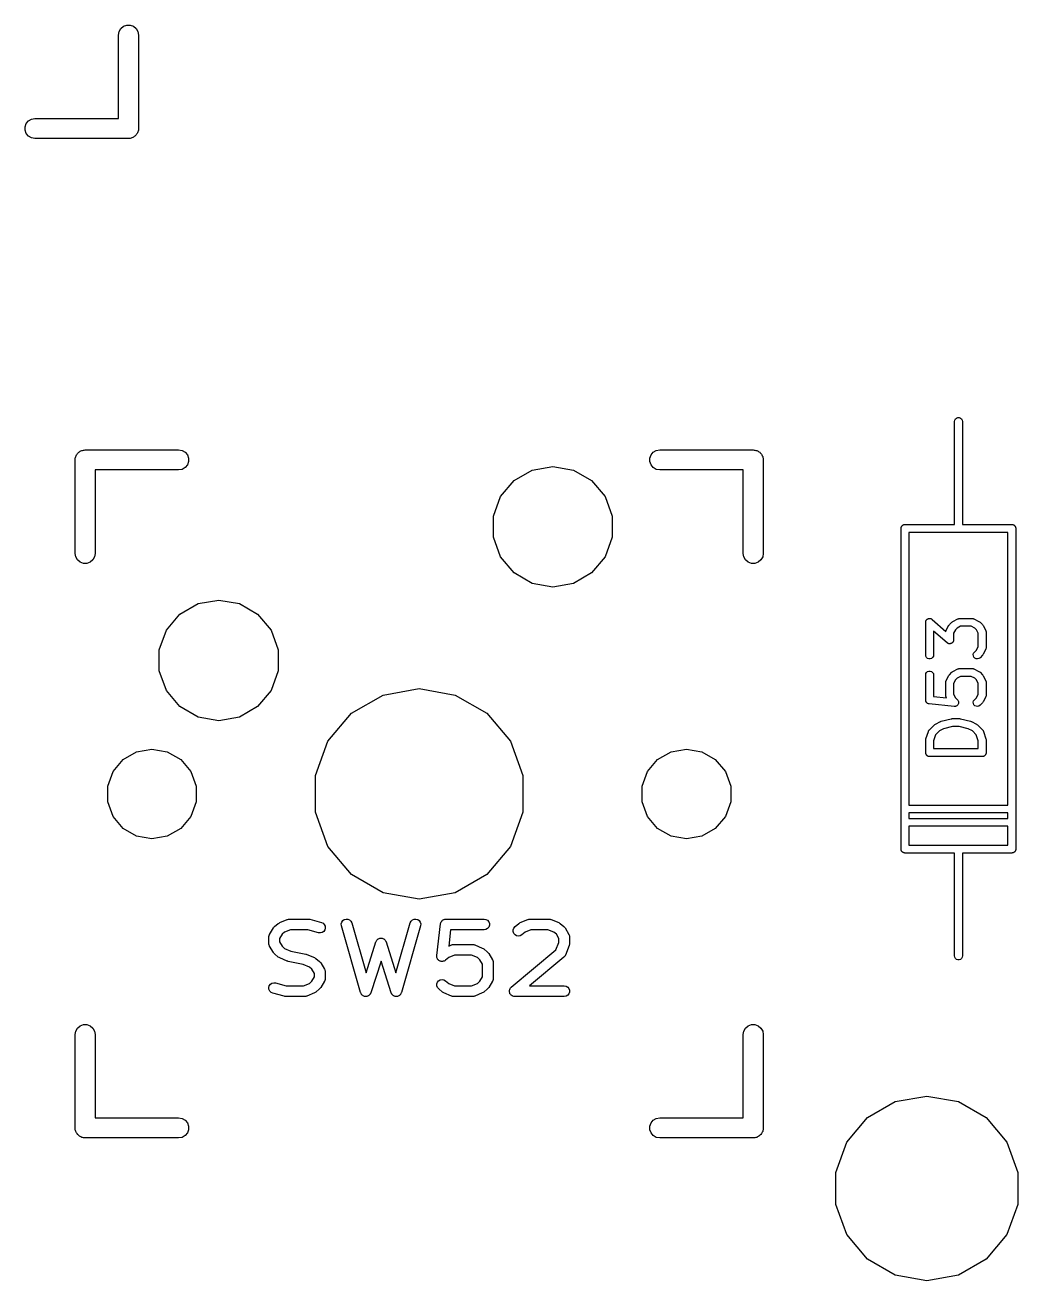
# Model space of a CAD drawing. Extents: x 30 to 168, y -145 to -27.
# Drawn here: x 56.26 to 75.13, y -145.26 to -121.38 of the extents above; entities that cross this region are included whole.
import ezdxf

# ---------------------------------------------------------------- set-up
doc = ezdxf.new("R2010")
doc.units = 0
doc.header["$MEASUREMENT"] = 0
doc.layers.add('BLACK', color=7, linetype='CONTINUOUS')

msp = doc.modelspace()

# ---------------------------------------------------------------- linework, layer by layer
at = {"layer": 'Black'}
for p, q in [((58.0345, -121.572), (58.046, -121.507)), ((58.046, -121.507), (58.0791, -121.45)), ((58.0791, -121.45), (58.1297, -121.407)), ((58.1297, -121.407), (58.1919, -121.384)), ((58.1919, -121.384), (58.2581, -121.384)), ((58.2581, -121.384), (58.3202, -121.407)), ((58.3202, -121.407), (58.3709, -121.45)), ((58.3709, -121.45), (58.404, -121.507)), ((58.404, -121.507), (58.4155, -121.572)), ((58.0345, -123.159), (58.0345, -121.572)), ((58.4155, -121.572), (58.4155, -123.35)), ((56.3245, -123.204), (56.3818, -123.171)), ((56.3818, -123.171), (56.447, -123.159)), ((56.447, -123.159), (58.0345, -123.159)), ((56.2594, -123.317), (56.282, -123.255)), ((56.2594, -123.383), (56.2594, -123.317)), ((56.282, -123.445), (56.2594, -123.383)), ((56.282, -123.255), (56.3245, -123.204)), ((58.404, -123.415), (58.3957, -123.43)), ((58.4069, -123.399), (58.404, -123.415)), ((58.4126, -123.383), (58.4069, -123.399)), ((58.4155, -123.35), (58.4126, -123.366)), ((58.4126, -123.366), (58.4126, -123.383)), ((56.3245, -123.496), (56.282, -123.445)), ((56.3818, -123.529), (56.3245, -123.496)), ((56.447, -123.54), (56.3818, -123.529)), ((58.225, -123.54), (56.447, -123.54)), ((58.2414, -123.538), (58.225, -123.54)), ((58.2581, -123.538), (58.2414, -123.538)), ((58.2737, -123.532), (58.2581, -123.538)), ((58.2902, -123.529), (58.2737, -123.532)), ((58.3046, -123.521), (58.2902, -123.529)), ((58.3202, -123.515), (58.3046, -123.521)), ((58.333, -123.504), (58.3202, -123.515)), ((58.3475, -123.496), (58.333, -123.504)), ((58.3582, -123.483), (58.3475, -123.496)), ((58.3709, -123.472), (58.3582, -123.483)), ((58.3793, -123.458), (58.3709, -123.472)), ((58.39, -123.445), (58.3793, -123.458)), ((58.3957, -123.43), (58.39, -123.445)), ((73.925, -128.92), (73.9295, -128.894)), ((73.9295, -128.894), (73.9425, -128.872)), ((73.9425, -128.872), (73.9625, -128.855)), ((73.9625, -128.855), (73.987, -128.846)), ((73.987, -128.846), (74.013, -128.846)), ((74.013, -128.846), (74.0375, -128.855)), ((74.0375, -128.855), (74.0575, -128.872)), ((74.0575, -128.872), (74.0705, -128.894)), ((74.0705, -128.894), (74.075, -128.92)), ((73.925, -130.19), (73.925, -128.92)), ((74.075, -128.92), (74.075, -130.19)), ((57.2124, -129.617), (57.2181, -129.601)), ((57.2124, -129.634), (57.2124, -129.617)), ((57.2181, -129.601), (57.221, -129.585)), ((57.221, -129.585), (57.2293, -129.57)), ((57.2293, -129.57), (57.235, -129.555)), ((57.235, -129.555), (57.2457, -129.542)), ((57.2457, -129.542), (57.2541, -129.528)), ((57.2541, -129.528), (57.2668, -129.517)), ((57.2668, -129.517), (57.2775, -129.504)), ((57.2775, -129.504), (57.292, -129.496)), ((57.292, -129.496), (57.3047, -129.485)), ((57.3047, -129.485), (57.3204, -129.479)), ((57.3204, -129.479), (57.3348, -129.471)), ((57.3348, -129.471), (57.3513, -129.468)), ((57.3513, -129.468), (57.3669, -129.462)), ((57.3669, -129.462), (57.3836, -129.462)), ((57.3836, -129.462), (57.4, -129.459)), ((57.4, -129.459), (59.178, -129.459)), ((59.178, -129.459), (59.2432, -129.471)), ((59.2432, -129.471), (59.3005, -129.504)), ((59.3005, -129.504), (59.343, -129.555)), ((59.343, -129.555), (59.3656, -129.617)), ((59.3656, -129.617), (59.3656, -129.683)), ((68.1344, -129.617), (68.157, -129.555)), ((68.1344, -129.683), (68.1344, -129.617)), ((68.157, -129.555), (68.1995, -129.504)), ((68.1995, -129.504), (68.2568, -129.471)), ((68.2568, -129.471), (68.322, -129.459)), ((68.322, -129.459), (70.1, -129.459)), ((70.1, -129.459), (70.1164, -129.462)), ((70.1164, -129.462), (70.1331, -129.462)), ((70.1331, -129.462), (70.1487, -129.468)), ((70.1487, -129.468), (70.1652, -129.471)), ((70.1652, -129.471), (70.1796, -129.479)), ((70.1796, -129.479), (70.1953, -129.485)), ((70.1953, -129.485), (70.208, -129.496)), ((70.208, -129.496), (70.2225, -129.504)), ((70.2225, -129.504), (70.2332, -129.517)), ((70.2332, -129.517), (70.2459, -129.528)), ((70.2459, -129.528), (70.2543, -129.542)), ((70.2543, -129.542), (70.265, -129.555)), ((70.265, -129.555), (70.2707, -129.57)), ((70.2707, -129.57), (70.279, -129.585)), ((70.279, -129.585), (70.2819, -129.601)), ((70.2819, -129.601), (70.2876, -129.617)), ((70.2876, -129.617), (70.2876, -129.634)), ((57.2095, -129.65), (57.2124, -129.634)), ((57.2095, -131.428), (57.2095, -129.65)), ((59.178, -129.84), (57.5905, -129.84)), ((57.5905, -129.84), (57.5905, -131.428)), ((59.2432, -129.829), (59.178, -129.84)), ((59.3005, -129.796), (59.2432, -129.829)), ((59.343, -129.745), (59.3005, -129.796)), ((59.3656, -129.683), (59.343, -129.745)), ((65.5525, -130.041), (65.8976, -129.842)), ((65.8976, -129.842), (66.29, -129.773)), ((66.29, -129.773), (66.6824, -129.842)), ((66.6824, -129.842), (67.0275, -130.041)), ((68.157, -129.745), (68.1344, -129.683)), ((68.1995, -129.796), (68.157, -129.745)), ((68.2568, -129.829), (68.1995, -129.796)), ((68.322, -129.84), (68.2568, -129.829)), ((69.9095, -129.84), (68.322, -129.84)), ((69.9095, -131.428), (69.9095, -129.84)), ((70.2876, -129.634), (70.2905, -129.65)), ((70.2905, -129.65), (70.2905, -131.428)), ((65.2964, -130.346), (65.5525, -130.041)), ((67.0275, -130.041), (67.2836, -130.346)), ((65.1601, -130.721), (65.2964, -130.346)), ((67.2836, -130.346), (67.4199, -130.721)), ((73.925, -130.877), (73.925, -130.19)), ((74.075, -130.19), (74.075, -130.877)), ((65.1601, -131.119), (65.1601, -130.721)), ((67.4199, -130.721), (67.4199, -131.119)), ((72.909, -130.952), (72.9101, -130.946)), ((72.909, -137.048), (72.909, -130.952)), ((72.9101, -130.939), (72.9124, -130.933)), ((72.9101, -130.946), (72.9101, -130.939)), ((72.9124, -130.933), (72.9135, -130.926)), ((72.9135, -130.926), (72.9168, -130.921)), ((72.9168, -130.921), (72.919, -130.915)), ((72.919, -130.915), (72.9233, -130.909)), ((72.9233, -130.909), (72.9265, -130.904)), ((72.9265, -130.904), (72.9316, -130.9)), ((72.9316, -130.9), (72.9358, -130.895)), ((72.9358, -130.895), (72.9415, -130.891)), ((72.9415, -130.891), (72.9465, -130.887)), ((72.9465, -130.887), (72.9527, -130.885)), ((72.9527, -130.885), (72.9583, -130.882)), ((72.9583, -130.882), (72.9648, -130.88)), ((72.9648, -130.88), (72.971, -130.878)), ((72.971, -130.878), (72.9775, -130.878)), ((72.9775, -130.878), (72.984, -130.877)), ((72.984, -130.877), (73.925, -130.877)), ((74, -131.027), (73.059, -131.027)), ((73.059, -131.027), (73.059, -136.211)), ((74.941, -131.027), (74, -131.027)), ((74.075, -130.877), (75.016, -130.877)), ((74.941, -136.211), (74.941, -131.027)), ((75.016, -130.877), (75.0225, -130.878)), ((75.0225, -130.878), (75.029, -130.878)), ((75.029, -130.878), (75.0352, -130.88)), ((75.0352, -130.88), (75.0417, -130.882)), ((75.0417, -130.882), (75.0473, -130.885)), ((75.0473, -130.885), (75.0535, -130.887)), ((75.0535, -130.887), (75.0585, -130.891)), ((75.0585, -130.891), (75.0642, -130.895)), ((75.0642, -130.895), (75.0684, -130.9)), ((75.0684, -130.9), (75.0735, -130.904)), ((75.0735, -130.904), (75.0767, -130.909)), ((75.0767, -130.909), (75.081, -130.915)), ((75.081, -130.915), (75.0832, -130.921)), ((75.0832, -130.921), (75.0865, -130.926)), ((75.0865, -130.926), (75.0876, -130.933)), ((75.0876, -130.933), (75.0899, -130.939)), ((75.0899, -130.939), (75.0899, -130.946)), ((75.0899, -130.946), (75.091, -130.952)), ((75.091, -130.952), (75.091, -137.048)), ((65.2964, -131.494), (65.1601, -131.119)), ((67.4199, -131.119), (67.2836, -131.494)), ((57.221, -131.493), (57.2095, -131.428)), ((57.2541, -131.55), (57.221, -131.493)), ((57.579, -131.493), (57.5459, -131.55)), ((57.5905, -131.428), (57.579, -131.493)), ((65.5525, -131.799), (65.2964, -131.494)), ((67.2836, -131.494), (67.0275, -131.799)), ((69.921, -131.493), (69.9095, -131.428)), ((69.9541, -131.55), (69.921, -131.493)), ((70.279, -131.493), (70.2459, -131.55)), ((70.2905, -131.428), (70.279, -131.493)), ((57.3047, -131.593), (57.2541, -131.55)), ((57.3669, -131.616), (57.3047, -131.593)), ((57.4331, -131.616), (57.3669, -131.616)), ((57.4952, -131.593), (57.4331, -131.616)), ((57.5459, -131.55), (57.4952, -131.593)), ((70.0048, -131.593), (69.9541, -131.55)), ((70.0669, -131.616), (70.0048, -131.593)), ((70.1331, -131.616), (70.0669, -131.616)), ((70.1953, -131.593), (70.1331, -131.616)), ((70.2459, -131.55), (70.1953, -131.593)), ((65.8976, -131.998), (65.5525, -131.799)), ((66.29, -132.067), (65.8976, -131.998)), ((66.6824, -131.998), (66.29, -132.067)), ((67.0275, -131.799), (66.6824, -131.998)), ((59.2025, -132.581), (59.5476, -132.382)), ((59.5476, -132.382), (59.94, -132.313)), ((59.94, -132.313), (60.3324, -132.382)), ((60.3324, -132.382), (60.6775, -132.581)), ((58.9464, -132.886), (59.2025, -132.581)), ((60.6775, -132.581), (60.9336, -132.886)), ((73.3774, -132.738), (73.3787, -132.731)), ((73.3787, -132.731), (73.3788, -132.724)), ((73.3788, -132.724), (73.3809, -132.718)), ((73.3809, -132.718), (73.3819, -132.712)), ((73.3819, -132.712), (73.3856, -132.706)), ((73.3856, -132.706), (73.3882, -132.699)), ((73.3882, -132.699), (73.392, -132.695)), ((73.392, -132.695), (73.3949, -132.69)), ((73.3949, -132.69), (73.4005, -132.685)), ((73.4005, -132.685), (73.4054, -132.68)), ((73.4054, -132.68), (73.4104, -132.677)), ((73.4104, -132.677), (73.4149, -132.673)), ((73.4149, -132.673), (73.4218, -132.671)), ((73.4218, -132.671), (73.4282, -132.667)), ((73.4282, -132.667), (73.4339, -132.666)), ((73.4339, -132.666), (73.4394, -132.664)), ((73.4394, -132.664), (73.4467, -132.664)), ((73.4467, -132.664), (73.4539, -132.663)), ((73.4539, -132.663), (73.4596, -132.664)), ((73.4596, -132.664), (73.4654, -132.664)), ((73.4654, -132.664), (73.4723, -132.667)), ((73.4723, -132.667), (73.4795, -132.668)), ((73.4795, -132.668), (73.4844, -132.671)), ((73.4844, -132.671), (73.4899, -132.673)), ((73.4899, -132.673), (73.4955, -132.678)), ((73.4955, -132.678), (73.5018, -132.682)), ((73.5018, -132.682), (73.7618, -132.909)), ((73.8279, -132.78), (73.8755, -132.733)), ((73.8755, -132.733), (73.8854, -132.726)), ((73.8854, -132.726), (73.895, -132.719)), ((73.895, -132.719), (73.9903, -132.671)), ((73.9903, -132.671), (73.9944, -132.67)), ((73.9944, -132.67), (73.9982, -132.668)), ((73.9982, -132.668), (74.0068, -132.666)), ((74.0068, -132.666), (74.0152, -132.664)), ((74.0152, -132.664), (74.0196, -132.664)), ((74.0196, -132.664), (74.0238, -132.663)), ((74.0238, -132.663), (74.2619, -132.663)), ((74.2619, -132.663), (74.2662, -132.664)), ((74.2662, -132.664), (74.2705, -132.664)), ((74.2705, -132.664), (74.2789, -132.666)), ((74.2789, -132.666), (74.2876, -132.668)), ((74.2876, -132.668), (74.2913, -132.67)), ((74.2913, -132.67), (74.2954, -132.671)), ((74.2954, -132.671), (74.3907, -132.719)), ((74.3907, -132.719), (74.4003, -132.726)), ((74.4003, -132.726), (74.4102, -132.733)), ((74.4102, -132.733), (74.4578, -132.78)), ((58.8101, -133.261), (58.9464, -132.886)), ((60.9336, -132.886), (61.0699, -133.261)), ((73.3774, -133.357), (73.3774, -132.738)), ((73.7839, -133.128), (73.5274, -132.903)), ((73.5274, -132.903), (73.5274, -133.357)), ((73.7618, -132.909), (73.7629, -132.903)), ((73.7629, -132.903), (73.765, -132.899)), ((73.765, -132.899), (73.7663, -132.895)), ((73.7663, -132.895), (73.8139, -132.8)), ((73.8139, -132.8), (73.821, -132.79)), ((73.821, -132.79), (73.8279, -132.78)), ((73.9426, -132.878), (73.9083, -132.946)), ((73.9083, -132.946), (73.9083, -133.071)), ((73.973, -132.847), (73.9426, -132.878)), ((74.0415, -132.813), (73.973, -132.847)), ((74.2442, -132.813), (74.0415, -132.813)), ((74.3127, -132.847), (74.2442, -132.813)), ((74.3431, -132.878), (74.3127, -132.847)), ((74.3774, -132.946), (74.3431, -132.878)), ((74.3774, -133.197), (74.3774, -132.946)), ((74.4578, -132.78), (74.4647, -132.79)), ((74.4647, -132.79), (74.4718, -132.8)), ((74.4718, -132.8), (74.5195, -132.895)), ((74.5195, -132.895), (74.5207, -132.899)), ((74.5207, -132.899), (74.5229, -132.903)), ((74.5229, -132.903), (74.5244, -132.912)), ((74.5244, -132.912), (74.5269, -132.92)), ((74.5269, -132.92), (74.5266, -132.924)), ((74.5266, -132.924), (74.5274, -132.929)), ((74.5274, -132.929), (74.5274, -133.214)), ((73.7902, -133.132), (73.7839, -133.128)), ((73.7958, -133.136), (73.7902, -133.132)), ((73.8013, -133.138), (73.7958, -133.136)), ((73.8062, -133.141), (73.8013, -133.138)), ((73.8134, -133.143), (73.8062, -133.141)), ((73.8203, -133.145), (73.8134, -133.143)), ((73.8261, -133.145), (73.8203, -133.145)), ((73.8318, -133.146), (73.8261, -133.145)), ((73.839, -133.145), (73.8318, -133.146)), ((73.8464, -133.145), (73.839, -133.145)), ((73.8518, -133.143), (73.8464, -133.145)), ((73.8575, -133.142), (73.8518, -133.143)), ((73.8639, -133.139), (73.8575, -133.142)), ((73.8708, -133.136), (73.8639, -133.139)), ((73.8753, -133.133), (73.8708, -133.136)), ((73.8803, -133.13), (73.8753, -133.133)), ((73.8852, -133.124), (73.8803, -133.13)), ((73.8908, -133.12), (73.8852, -133.124)), ((73.8937, -133.115), (73.8908, -133.12)), ((73.8975, -133.11), (73.8937, -133.115)), ((73.9001, -133.103), (73.8975, -133.11)), ((73.9038, -133.097), (73.9001, -133.103)), ((73.9048, -133.091), (73.9038, -133.097)), ((73.9069, -133.086), (73.9048, -133.091)), ((73.9071, -133.079), (73.9069, -133.086)), ((73.9083, -133.071), (73.9071, -133.079)), ((74.3431, -133.265), (74.3774, -133.197)), ((58.8101, -133.659), (58.8101, -133.261)), ((61.0699, -133.261), (61.0699, -133.659)), ((73.3819, -133.383), (73.3774, -133.357)), ((73.3949, -133.405), (73.3819, -133.383)), ((73.4149, -133.422), (73.3949, -133.405)), ((73.4394, -133.431), (73.4149, -133.422)), ((73.4654, -133.431), (73.4394, -133.431)), ((73.4899, -133.422), (73.4654, -133.431)), ((73.5098, -133.405), (73.4899, -133.422)), ((73.5229, -133.383), (73.5098, -133.405)), ((73.5274, -133.357), (73.5229, -133.383)), ((74.2824, -133.351), (74.2892, -133.325)), ((74.2847, -133.377), (74.2824, -133.351)), ((74.2957, -133.4), (74.2847, -133.377)), ((74.2892, -133.325), (74.3041, -133.304)), ((74.3141, -133.419), (74.2957, -133.4)), ((74.3041, -133.304), (74.3431, -133.265)), ((74.3377, -133.43), (74.3141, -133.419)), ((74.3637, -133.432), (74.3377, -133.43)), ((74.3888, -133.425), (74.3637, -133.432)), ((74.4102, -133.41), (74.3888, -133.425)), ((74.4578, -133.363), (74.4102, -133.41)), ((74.4647, -133.353), (74.4578, -133.363)), ((74.4718, -133.343), (74.4647, -133.353)), ((74.5195, -133.248), (74.4718, -133.343)), ((74.5207, -133.244), (74.5195, -133.248)), ((74.5229, -133.24), (74.5207, -133.244)), ((74.5244, -133.231), (74.5229, -133.24)), ((74.5269, -133.223), (74.5244, -133.231)), ((74.5274, -133.214), (74.5266, -133.219)), ((74.5266, -133.219), (74.5269, -133.223)), ((58.9464, -134.034), (58.8101, -133.659)), ((61.0699, -133.659), (60.9336, -134.034)), ((73.3949, -133.69), (73.4149, -133.673)), ((73.4149, -133.673), (73.4394, -133.664)), ((73.4394, -133.664), (73.4654, -133.664)), ((73.4654, -133.664), (73.4899, -133.673)), ((73.4899, -133.673), (73.5098, -133.69)), ((73.8279, -133.733), (73.8755, -133.685)), ((73.8755, -133.685), (73.8854, -133.678)), ((73.8854, -133.678), (73.895, -133.671)), ((73.895, -133.671), (73.9903, -133.623)), ((73.9903, -133.623), (73.9944, -133.622)), ((73.9944, -133.622), (73.9982, -133.62)), ((73.9982, -133.62), (74.0068, -133.618)), ((74.0068, -133.618), (74.0152, -133.616)), ((74.0152, -133.616), (74.0196, -133.616)), ((74.0196, -133.616), (74.0238, -133.615)), ((74.0238, -133.615), (74.2619, -133.615)), ((74.2619, -133.615), (74.2662, -133.616)), ((74.2662, -133.616), (74.2705, -133.616)), ((74.2705, -133.616), (74.2789, -133.618)), ((74.2789, -133.618), (74.2876, -133.62)), ((74.2876, -133.62), (74.2913, -133.622)), ((74.2913, -133.622), (74.2954, -133.623)), ((74.2954, -133.623), (74.3907, -133.671)), ((74.3907, -133.671), (74.4003, -133.678)), ((74.4003, -133.678), (74.4102, -133.685)), ((74.4102, -133.685), (74.4578, -133.733)), ((73.3774, -133.738), (73.3819, -133.712)), ((73.3774, -134.214), (73.3774, -133.738)), ((73.3819, -133.712), (73.3949, -133.69)), ((73.5098, -133.69), (73.5229, -133.712)), ((73.5229, -133.712), (73.5274, -133.738)), ((73.5274, -133.738), (73.5274, -134.146)), ((73.7583, -133.881), (73.7591, -133.877)), ((73.7583, -134.119), (73.7583, -133.881)), ((73.7588, -133.872), (73.7613, -133.864)), ((73.7591, -133.877), (73.7588, -133.872)), ((73.7613, -133.864), (73.7629, -133.855)), ((73.7629, -133.855), (73.765, -133.852)), ((73.765, -133.852), (73.7663, -133.847)), ((73.7663, -133.847), (73.8139, -133.752)), ((73.8139, -133.752), (73.821, -133.743)), ((73.821, -133.743), (73.8279, -133.733)), ((73.9426, -133.83), (73.9083, -133.899)), ((73.9083, -133.899), (73.9083, -134.101)), ((73.973, -133.8), (73.9426, -133.83)), ((74.0415, -133.765), (73.973, -133.8)), ((74.2442, -133.765), (74.0415, -133.765)), ((74.3127, -133.8), (74.2442, -133.765)), ((74.3431, -133.83), (74.3127, -133.8)), ((74.3774, -133.899), (74.3431, -133.83)), ((74.3774, -134.101), (74.3774, -133.899)), ((74.4578, -133.733), (74.4647, -133.743)), ((74.4647, -133.743), (74.4718, -133.752)), ((74.4718, -133.752), (74.5195, -133.847)), ((74.5195, -133.847), (74.5207, -133.852)), ((74.5207, -133.852), (74.5229, -133.855)), ((74.5229, -133.855), (74.5244, -133.864)), ((74.5244, -133.864), (74.5269, -133.872)), ((74.5269, -133.872), (74.5266, -133.877)), ((74.5266, -133.877), (74.5274, -133.881)), ((74.5274, -133.881), (74.5274, -134.119)), ((59.2025, -134.339), (58.9464, -134.034)), ((60.9336, -134.034), (60.6775, -134.339)), ((62.4634, -134.467), (63.0654, -134.119)), ((63.0654, -134.119), (63.75, -133.998)), ((63.75, -133.998), (64.4346, -134.119)), ((64.4346, -134.119), (65.0365, -134.467)), ((73.5274, -134.146), (73.7756, -134.171)), ((73.7591, -134.123), (73.7583, -134.119)), ((73.7588, -134.128), (73.7591, -134.123)), ((73.7613, -134.136), (73.7588, -134.128)), ((73.7629, -134.145), (73.7613, -134.136)), ((73.765, -134.148), (73.7629, -134.145)), ((73.7663, -134.153), (73.765, -134.148)), ((73.7756, -134.171), (73.7663, -134.153)), ((73.9083, -134.101), (73.9426, -134.17)), ((74.3431, -134.17), (74.3774, -134.101)), ((74.5195, -134.153), (74.4718, -134.248)), ((74.5207, -134.148), (74.5195, -134.153)), ((74.5229, -134.145), (74.5207, -134.148)), ((74.5244, -134.136), (74.5229, -134.145)), ((74.5269, -134.128), (74.5244, -134.136)), ((74.5274, -134.119), (74.5266, -134.123)), ((74.5266, -134.123), (74.5269, -134.128)), ((59.5476, -134.538), (59.2025, -134.339)), ((60.6775, -134.339), (60.3324, -134.538)), ((73.3779, -134.217), (73.3774, -134.214)), ((73.3776, -134.22), (73.3779, -134.217)), ((73.3801, -134.23), (73.3776, -134.22)), ((73.3819, -134.24), (73.3801, -134.23)), ((73.3833, -134.242), (73.3819, -134.24)), ((73.384, -134.245), (73.3833, -134.242)), ((73.3898, -134.254), (73.384, -134.245)), ((73.3949, -134.262), (73.3898, -134.254)), ((73.3971, -134.264), (73.3949, -134.262)), ((73.3987, -134.267), (73.3971, -134.264)), ((73.407, -134.273), (73.3987, -134.267)), ((73.4149, -134.279), (73.407, -134.273)), ((73.4175, -134.28), (73.4149, -134.279)), ((73.4198, -134.282), (73.4175, -134.28)), ((73.4297, -134.285), (73.4198, -134.282)), ((73.4394, -134.288), (73.4297, -134.285)), ((73.4422, -134.288), (73.4394, -134.288)), ((73.4449, -134.289), (73.4422, -134.288)), ((73.9211, -134.337), (73.4449, -134.289)), ((73.9216, -134.336), (73.9211, -134.337)), ((73.922, -134.337), (73.9216, -134.336)), ((73.9345, -134.336), (73.922, -134.337)), ((73.9471, -134.335), (73.9345, -134.336)), ((73.9426, -134.17), (73.9816, -134.209)), ((73.9475, -134.334), (73.9471, -134.335)), ((73.948, -134.334), (73.9475, -134.334)), ((73.9594, -134.329), (73.948, -134.334)), ((73.9708, -134.324), (73.9594, -134.329)), ((73.9712, -134.324), (73.9708, -134.324)), ((73.9716, -134.323), (73.9712, -134.324)), ((73.9805, -134.314), (73.9716, -134.323)), ((73.9895, -134.306), (73.9805, -134.314)), ((73.9816, -134.209), (73.9819, -134.209)), ((73.9819, -134.209), (73.9823, -134.21)), ((73.9823, -134.21), (73.9893, -134.22)), ((73.9893, -134.22), (73.9965, -134.23)), ((73.9897, -134.305), (73.9895, -134.306)), ((73.99, -134.305), (73.9897, -134.305)), ((73.9953, -134.294), (73.99, -134.305)), ((74.0008, -134.282), (73.9953, -134.294)), ((73.9965, -134.23), (73.9967, -134.231)), ((73.9967, -134.231), (73.9969, -134.231)), ((73.9969, -134.231), (74, -134.243)), ((74, -134.243), (74.0033, -134.255)), ((74.001, -134.281), (74.0008, -134.282)), ((74.0008, -134.282), (74.0008, -134.282)), ((74.0021, -134.269), (74.001, -134.281)), ((74.0034, -134.256), (74.0021, -134.269)), ((74.0033, -134.255), (74.0032, -134.256)), ((74.0032, -134.256), (74.0034, -134.256)), ((74.2824, -134.255), (74.2892, -134.23)), ((74.2847, -134.281), (74.2824, -134.255)), ((74.2957, -134.305), (74.2847, -134.281)), ((74.2892, -134.23), (74.3041, -134.209)), ((74.3141, -134.323), (74.2957, -134.305)), ((74.3041, -134.209), (74.3431, -134.17)), ((74.3377, -134.334), (74.3141, -134.323)), ((74.3637, -134.337), (74.3377, -134.334)), ((74.3888, -134.33), (74.3637, -134.337)), ((74.4102, -134.315), (74.3888, -134.33)), ((74.4578, -134.267), (74.4102, -134.315)), ((74.4647, -134.257), (74.4578, -134.267)), ((74.4718, -134.248), (74.4647, -134.257)), ((59.94, -134.607), (59.5476, -134.538)), ((60.3324, -134.538), (59.94, -134.607)), ((62.0166, -134.999), (62.4634, -134.467)), ((65.0365, -134.467), (65.4834, -134.999)), ((73.5617, -134.671), (73.6569, -134.623)), ((73.6569, -134.623), (73.6648, -134.621)), ((73.6648, -134.621), (73.6723, -134.618)), ((73.6723, -134.618), (73.8628, -134.57)), ((73.8628, -134.57), (73.8719, -134.569)), ((73.8719, -134.569), (73.881, -134.568)), ((73.881, -134.568), (74.0238, -134.568)), ((74.0238, -134.568), (74.0328, -134.569)), ((74.0328, -134.569), (74.042, -134.57)), ((74.042, -134.57), (74.2325, -134.618)), ((74.2325, -134.618), (74.24, -134.621)), ((74.24, -134.621), (74.2478, -134.623)), ((74.2478, -134.623), (74.3431, -134.671)), ((73.3812, -134.952), (73.4288, -134.81)), ((73.4288, -134.81), (73.4309, -134.806)), ((73.4309, -134.806), (73.432, -134.802)), ((73.432, -134.802), (73.4371, -134.794)), ((73.4371, -134.794), (73.4413, -134.787)), ((73.4413, -134.787), (73.4445, -134.784)), ((73.4445, -134.784), (73.447, -134.78)), ((73.447, -134.78), (73.5422, -134.685)), ((73.5656, -134.874), (73.5274, -134.988)), ((73.5422, -134.685), (73.552, -134.678)), ((73.552, -134.678), (73.5617, -134.671)), ((73.6397, -134.8), (73.5656, -134.874)), ((73.7167, -134.761), (73.6397, -134.8)), ((73.8902, -134.718), (73.7167, -134.761)), ((74.0146, -134.718), (73.8902, -134.718)), ((74.1881, -134.761), (74.0146, -134.718)), ((74.2651, -134.8), (74.1881, -134.761)), ((74.3392, -134.874), (74.2651, -134.8)), ((74.3774, -134.988), (74.3392, -134.874)), ((74.3431, -134.671), (74.3527, -134.678)), ((74.3527, -134.678), (74.3626, -134.685)), ((74.3626, -134.685), (74.4578, -134.78)), ((74.4578, -134.78), (74.4603, -134.784)), ((74.4603, -134.784), (74.4635, -134.787)), ((74.4635, -134.787), (74.4677, -134.794)), ((74.4677, -134.794), (74.4727, -134.802)), ((74.4727, -134.802), (74.4739, -134.806)), ((74.4739, -134.806), (74.4759, -134.81)), ((74.4759, -134.81), (74.5235, -134.952)), ((61.7789, -135.652), (62.0166, -134.999)), ((65.4834, -134.999), (65.7211, -135.652)), ((73.3774, -134.976), (73.3795, -134.964)), ((73.3774, -135.214), (73.3774, -134.976)), ((73.3795, -134.964), (73.3812, -134.952)), ((73.5274, -134.988), (73.5274, -135.139)), ((74.3774, -135.139), (74.3774, -134.988)), ((74.5235, -134.952), (74.5253, -134.964)), ((74.5253, -134.964), (74.5274, -134.976)), ((74.5274, -134.976), (74.5274, -135.214)), ((57.9303, -135.573), (58.121, -135.346)), ((58.121, -135.346), (58.3779, -135.197)), ((58.3779, -135.197), (58.67, -135.146)), ((58.67, -135.146), (58.9621, -135.197)), ((58.9621, -135.197), (59.219, -135.346)), ((59.219, -135.346), (59.4097, -135.573)), ((68.0903, -135.573), (68.281, -135.346)), ((68.281, -135.346), (68.5379, -135.197)), ((68.5379, -135.197), (68.83, -135.146)), ((68.83, -135.146), (69.1221, -135.197)), ((69.1221, -135.197), (69.379, -135.346)), ((69.379, -135.346), (69.5697, -135.573)), ((73.3785, -135.221), (73.3774, -135.214)), ((73.3785, -135.227), (73.3785, -135.221)), ((73.3808, -135.233), (73.3785, -135.227)), ((73.3819, -135.24), (73.3808, -135.233)), ((73.3852, -135.246), (73.3819, -135.24)), ((73.3874, -135.252), (73.3852, -135.246)), ((73.3916, -135.257), (73.3874, -135.252)), ((73.3949, -135.262), (73.3916, -135.257)), ((73.4, -135.267), (73.3949, -135.262)), ((73.4042, -135.272), (73.4, -135.267)), ((73.4099, -135.275), (73.4042, -135.272)), ((73.4149, -135.279), (73.4099, -135.275)), ((73.421, -135.281), (73.4149, -135.279)), ((73.4267, -135.285), (73.421, -135.281)), ((73.4332, -135.286), (73.4267, -135.285)), ((73.4394, -135.288), (73.4332, -135.286)), ((73.4459, -135.288), (73.4394, -135.288)), ((73.4524, -135.289), (73.4459, -135.288)), ((74.4524, -135.289), (73.4524, -135.289)), ((73.5274, -135.139), (74.3774, -135.139)), ((74.4588, -135.288), (74.4524, -135.289)), ((74.4654, -135.288), (74.4588, -135.288)), ((74.4716, -135.286), (74.4654, -135.288)), ((74.478, -135.285), (74.4716, -135.286)), ((74.4837, -135.281), (74.478, -135.285)), ((74.4899, -135.279), (74.4837, -135.281)), ((74.4949, -135.275), (74.4899, -135.279)), ((74.5006, -135.272), (74.4949, -135.275)), ((74.5048, -135.267), (74.5006, -135.272)), ((74.5098, -135.262), (74.5048, -135.267)), ((74.5131, -135.257), (74.5098, -135.262)), ((74.5173, -135.252), (74.5131, -135.257)), ((74.5196, -135.246), (74.5173, -135.252)), ((74.5229, -135.24), (74.5196, -135.246)), ((74.524, -135.233), (74.5229, -135.24)), ((74.5262, -135.227), (74.524, -135.233)), ((74.5274, -135.214), (74.5262, -135.221)), ((74.5262, -135.221), (74.5262, -135.227)), ((57.8288, -135.852), (57.9303, -135.573)), ((59.4097, -135.573), (59.5112, -135.852)), ((67.9888, -135.852), (68.0903, -135.573)), ((69.5697, -135.573), (69.6712, -135.852)), ((61.7789, -136.348), (61.7789, -135.652)), ((65.7211, -135.652), (65.7211, -136.348)), ((57.8288, -136.148), (57.8288, -135.852)), ((59.5112, -135.852), (59.5112, -136.148)), ((67.9888, -136.148), (67.9888, -135.852)), ((69.6712, -135.852), (69.6712, -136.148)), ((57.9303, -136.427), (57.8288, -136.148)), ((59.5112, -136.148), (59.4097, -136.427)), ((68.0903, -136.427), (67.9888, -136.148)), ((69.6712, -136.148), (69.5697, -136.427)), ((73.059, -136.211), (74.941, -136.211)), ((58.121, -136.654), (57.9303, -136.427)), ((59.4097, -136.427), (59.219, -136.654)), ((62.0166, -137.001), (61.7789, -136.348)), ((65.7211, -136.348), (65.4834, -137.001)), ((68.281, -136.654), (68.0903, -136.427)), ((69.5697, -136.427), (69.379, -136.654)), ((73.059, -136.361), (73.059, -136.465)), ((74.941, -136.361), (73.059, -136.361)), ((73.059, -136.465), (74.941, -136.465)), ((74.941, -136.465), (74.941, -136.361)), ((58.3779, -136.803), (58.121, -136.654)), ((59.219, -136.654), (58.9621, -136.803)), ((68.5379, -136.803), (68.281, -136.654)), ((69.379, -136.654), (69.1221, -136.803)), ((74.941, -136.615), (73.059, -136.615)), ((73.059, -136.615), (73.059, -136.973)), ((74.941, -136.973), (74.941, -136.615)), ((58.67, -136.854), (58.3779, -136.803)), ((58.9621, -136.803), (58.67, -136.854)), ((62.4634, -137.533), (62.0166, -137.001)), ((65.4834, -137.001), (65.0365, -137.533)), ((68.83, -136.854), (68.5379, -136.803)), ((69.1221, -136.803), (68.83, -136.854)), ((73.059, -136.973), (74, -136.973)), ((74, -136.973), (74.941, -136.973)), ((72.9101, -137.054), (72.909, -137.048)), ((72.9101, -137.061), (72.9101, -137.054)), ((72.9124, -137.067), (72.9101, -137.061)), ((72.9135, -137.074), (72.9124, -137.067)), ((72.9168, -137.079), (72.9135, -137.074)), ((72.919, -137.085), (72.9168, -137.079)), ((72.9233, -137.091), (72.919, -137.085)), ((72.9265, -137.096), (72.9233, -137.091)), ((72.9316, -137.1), (72.9265, -137.096)), ((72.9358, -137.105), (72.9316, -137.1)), ((72.9415, -137.109), (72.9358, -137.105)), ((72.9465, -137.113), (72.9415, -137.109)), ((72.9527, -137.115), (72.9465, -137.113)), ((72.9583, -137.118), (72.9527, -137.115)), ((72.9648, -137.12), (72.9583, -137.118)), ((72.971, -137.122), (72.9648, -137.12)), ((72.9775, -137.122), (72.971, -137.122)), ((72.984, -137.123), (72.9775, -137.122)), ((73.925, -137.123), (72.984, -137.123)), ((73.925, -137.81), (73.925, -137.123)), ((75.016, -137.123), (74.075, -137.123)), ((74.075, -137.123), (74.075, -137.81)), ((75.0225, -137.122), (75.016, -137.123)), ((75.029, -137.122), (75.0225, -137.122)), ((75.0352, -137.12), (75.029, -137.122)), ((75.0417, -137.118), (75.0352, -137.12)), ((75.0473, -137.115), (75.0417, -137.118)), ((75.0535, -137.113), (75.0473, -137.115)), ((75.0585, -137.109), (75.0535, -137.113)), ((75.0642, -137.105), (75.0585, -137.109)), ((75.0684, -137.1), (75.0642, -137.105)), ((75.0735, -137.096), (75.0684, -137.1)), ((75.0767, -137.091), (75.0735, -137.096)), ((75.081, -137.085), (75.0767, -137.091)), ((75.0832, -137.079), (75.081, -137.085)), ((75.0865, -137.074), (75.0832, -137.079)), ((75.0876, -137.067), (75.0865, -137.074)), ((75.0899, -137.061), (75.0876, -137.067)), ((75.091, -137.048), (75.0899, -137.054)), ((75.0899, -137.054), (75.0899, -137.061)), ((63.0654, -137.881), (62.4634, -137.533)), ((65.0365, -137.533), (64.4346, -137.881)), ((63.75, -138.002), (63.0654, -137.881)), ((64.4346, -137.881), (63.75, -138.002)), ((73.925, -139.08), (73.925, -137.81)), ((74.075, -137.81), (74.075, -139.08)), ((60.9998, -138.522), (61.0724, -138.462)), ((61.0724, -138.462), (61.0856, -138.454)), ((61.0856, -138.454), (61.0984, -138.446)), ((61.0984, -138.446), (61.2435, -138.386)), ((61.2435, -138.386), (61.2458, -138.385)), ((61.2458, -138.385), (61.2478, -138.384)), ((61.2478, -138.384), (61.2629, -138.381)), ((61.2629, -138.381), (61.2779, -138.378)), ((61.2779, -138.378), (61.2803, -138.378)), ((61.2803, -138.378), (61.2826, -138.378)), ((61.2826, -138.378), (61.6454, -138.378)), ((61.6454, -138.378), (61.659, -138.38)), ((61.659, -138.38), (61.6726, -138.382)), ((61.6726, -138.382), (61.8903, -138.442)), ((61.8903, -138.442), (61.9222, -138.457)), ((61.9222, -138.457), (61.9469, -138.482)), ((62.2698, -138.472), (62.2784, -138.438)), ((62.2784, -138.438), (62.2981, -138.409)), ((62.2981, -138.409), (62.3267, -138.388)), ((62.3267, -138.388), (62.3606, -138.378)), ((62.3606, -138.378), (62.3958, -138.381)), ((62.3958, -138.381), (62.428, -138.395)), ((62.428, -138.395), (62.4534, -138.42)), ((62.4534, -138.42), (62.4688, -138.452)), ((62.4688, -138.452), (62.7395, -139.399)), ((63.3091, -139.399), (63.5797, -138.452)), ((63.5797, -138.452), (63.5952, -138.42)), ((63.5952, -138.42), (63.6205, -138.395)), ((63.6205, -138.395), (63.6528, -138.381)), ((63.6528, -138.381), (63.688, -138.378)), ((63.688, -138.378), (63.7219, -138.388)), ((63.7219, -138.388), (63.7504, -138.409)), ((63.7504, -138.409), (63.7702, -138.438)), ((63.7702, -138.438), (63.7788, -138.472)), ((64.1579, -138.462), (64.163, -138.448)), ((64.1579, -138.465), (64.1579, -138.462)), ((64.163, -138.448), (64.1673, -138.434)), ((64.1673, -138.434), (64.169, -138.431)), ((64.169, -138.431), (64.17, -138.429)), ((64.17, -138.429), (64.1796, -138.417)), ((64.1796, -138.417), (64.1885, -138.405)), ((64.1885, -138.405), (64.1909, -138.404)), ((64.1909, -138.404), (64.1927, -138.402)), ((64.1927, -138.402), (64.2056, -138.394)), ((64.2056, -138.394), (64.218, -138.386)), ((64.218, -138.386), (64.2208, -138.385)), ((64.2208, -138.385), (64.2233, -138.384)), ((64.2233, -138.384), (64.2379, -138.381)), ((64.2379, -138.381), (64.2524, -138.378)), ((64.2524, -138.378), (64.2552, -138.378)), ((64.2552, -138.378), (64.258, -138.378)), ((64.258, -138.378), (64.9837, -138.378)), ((64.9837, -138.378), (65.0185, -138.384)), ((65.0185, -138.384), (65.049, -138.402)), ((65.049, -138.402), (65.0717, -138.429)), ((65.0717, -138.429), (65.0838, -138.462)), ((65.0838, -138.462), (65.0838, -138.497)), ((65.5718, -138.522), (65.6444, -138.462)), ((65.6444, -138.462), (65.6576, -138.454)), ((65.6576, -138.454), (65.6704, -138.446)), ((65.6704, -138.446), (65.8155, -138.386)), ((65.8155, -138.386), (65.8178, -138.385)), ((65.8178, -138.385), (65.8198, -138.384)), ((65.8198, -138.384), (65.8349, -138.381)), ((65.8349, -138.381), (65.8499, -138.378)), ((65.8499, -138.378), (65.8523, -138.378)), ((65.8523, -138.378), (65.8546, -138.378)), ((65.8546, -138.378), (66.2174, -138.378)), ((66.2174, -138.378), (66.2197, -138.378)), ((66.2197, -138.378), (66.2221, -138.378)), ((66.2221, -138.378), (66.2371, -138.381)), ((66.2371, -138.381), (66.2522, -138.384)), ((66.2522, -138.384), (66.2542, -138.385)), ((66.2542, -138.385), (66.2565, -138.386)), ((66.2565, -138.386), (66.4016, -138.446)), ((66.4016, -138.446), (66.4144, -138.454)), ((66.4144, -138.454), (66.4276, -138.462)), ((66.4276, -138.462), (66.5002, -138.522)), ((60.8924, -138.712), (60.8925, -138.702)), ((60.8925, -138.702), (60.8954, -138.695)), ((60.8954, -138.695), (60.8968, -138.687)), ((60.8968, -138.687), (60.9017, -138.678)), ((60.9017, -138.678), (60.9052, -138.669)), ((60.9052, -138.669), (60.9777, -138.548)), ((60.9777, -138.548), (60.9888, -138.535)), ((60.9888, -138.535), (60.9998, -138.522)), ((61.1431, -138.668), (61.0939, -138.75)), ((61.1907, -138.628), (61.1431, -138.668)), ((61.3029, -138.581), (61.1907, -138.628)), ((61.6316, -138.581), (61.3029, -138.581)), ((61.8359, -138.638), (61.6316, -138.581)), ((61.8711, -138.641), (61.8359, -138.638)), ((61.9052, -138.632), (61.8711, -138.641)), ((61.9343, -138.612), (61.9052, -138.632)), ((61.9548, -138.584), (61.9343, -138.612)), ((61.9469, -138.482), (61.9615, -138.515)), ((61.9643, -138.55), (61.9548, -138.584)), ((61.9615, -138.515), (61.9643, -138.55)), ((62.2735, -138.507), (62.2698, -138.472)), ((62.6363, -139.777), (62.2735, -138.507)), ((63.7751, -138.507), (63.4123, -139.777)), ((63.7788, -138.472), (63.7751, -138.507)), ((64.0846, -139.072), (64.1571, -138.467)), ((64.1571, -138.467), (64.1579, -138.465)), ((64.3481, -138.581), (64.3109, -138.892)), ((64.9837, -138.581), (64.3481, -138.581)), ((65.0185, -138.575), (64.9837, -138.581)), ((65.049, -138.557), (65.0185, -138.575)), ((65.0717, -138.53), (65.049, -138.557)), ((65.0838, -138.497), (65.0717, -138.53)), ((65.5367, -138.618), (65.5369, -138.582)), ((65.5487, -138.651), (65.5367, -138.618)), ((65.5369, -138.582), (65.549, -138.549)), ((65.5713, -138.678), (65.5487, -138.651)), ((65.549, -138.549), (65.5718, -138.522)), ((65.6018, -138.696), (65.5713, -138.678)), ((65.6365, -138.702), (65.6018, -138.696)), ((65.6713, -138.696), (65.6365, -138.702)), ((65.7019, -138.679), (65.6713, -138.696)), ((65.7627, -138.628), (65.7019, -138.679)), ((65.8749, -138.581), (65.7627, -138.628)), ((66.1971, -138.581), (65.8749, -138.581)), ((66.3093, -138.628), (66.1971, -138.581)), ((66.3569, -138.668), (66.3093, -138.628)), ((66.4061, -138.75), (66.3569, -138.668)), ((66.5002, -138.522), (66.5111, -138.535)), ((66.5111, -138.535), (66.5223, -138.548)), ((66.5223, -138.548), (66.5948, -138.669)), ((66.5948, -138.669), (66.5983, -138.678)), ((66.5983, -138.678), (66.6032, -138.687)), ((66.6032, -138.687), (66.6046, -138.695)), ((66.6046, -138.695), (66.6075, -138.702)), ((66.6075, -138.702), (66.6076, -138.712)), ((60.8907, -138.721), (60.8924, -138.712)), ((60.8907, -138.842), (60.8907, -138.721)), ((60.8924, -138.852), (60.8907, -138.842)), ((60.8925, -138.862), (60.8924, -138.852)), ((60.8954, -138.869), (60.8925, -138.862)), ((60.8968, -138.877), (60.8954, -138.869)), ((60.9017, -138.886), (60.8968, -138.877)), ((60.9052, -138.895), (60.9017, -138.886)), ((60.9777, -139.016), (60.9052, -138.895)), ((61.0939, -138.75), (61.0939, -138.814)), ((61.0939, -138.814), (61.1431, -138.896)), ((61.1431, -138.896), (61.1907, -138.936)), ((61.1907, -138.936), (61.3127, -138.987)), ((62.7395, -139.399), (62.9275, -138.811)), ((62.9275, -138.811), (62.9294, -138.808)), ((62.9294, -138.808), (62.9303, -138.804)), ((62.9303, -138.804), (62.9376, -138.792)), ((62.9376, -138.792), (62.9439, -138.78)), ((62.9439, -138.78), (62.9469, -138.777)), ((62.9469, -138.777), (62.9491, -138.774)), ((62.9491, -138.774), (62.9599, -138.766)), ((62.9599, -138.766), (62.9701, -138.756)), ((62.9701, -138.756), (62.9738, -138.755)), ((62.9738, -138.755), (62.977, -138.752)), ((62.977, -138.752), (62.99, -138.748)), ((62.99, -138.748), (63.0027, -138.743)), ((63.0027, -138.743), (63.0068, -138.743)), ((63.0068, -138.743), (63.0106, -138.742)), ((63.0106, -138.742), (63.0243, -138.742)), ((63.0243, -138.742), (63.038, -138.742)), ((63.038, -138.742), (63.0418, -138.743)), ((63.0418, -138.743), (63.0459, -138.743)), ((63.0459, -138.743), (63.0585, -138.748)), ((63.0585, -138.748), (63.0716, -138.752)), ((63.0716, -138.752), (63.0748, -138.755)), ((63.0748, -138.755), (63.0785, -138.756)), ((63.0785, -138.756), (63.0887, -138.766)), ((63.0887, -138.766), (63.0995, -138.774)), ((63.0995, -138.774), (63.1016, -138.777)), ((63.1016, -138.777), (63.1046, -138.78)), ((63.1046, -138.78), (63.111, -138.792)), ((63.111, -138.792), (63.1183, -138.804)), ((63.1183, -138.804), (63.1192, -138.808)), ((63.1192, -138.808), (63.1211, -138.811)), ((63.1211, -138.811), (63.3091, -139.399)), ((64.3109, -138.892), (64.3641, -138.87)), ((64.3641, -138.87), (64.3664, -138.869)), ((64.3664, -138.869), (64.3684, -138.868)), ((64.3684, -138.868), (64.3835, -138.865)), ((64.3835, -138.865), (64.3985, -138.862)), ((64.3985, -138.862), (64.4008, -138.862)), ((64.4008, -138.862), (64.4031, -138.862)), ((64.4031, -138.862), (64.766, -138.862)), ((64.766, -138.862), (64.7683, -138.862)), ((64.7683, -138.862), (64.7706, -138.862)), ((64.7706, -138.862), (64.7856, -138.865)), ((64.7856, -138.865), (64.8007, -138.868)), ((64.8007, -138.868), (64.8028, -138.869)), ((64.8028, -138.869), (64.8051, -138.87)), ((64.8051, -138.87), (64.9502, -138.93)), ((64.9502, -138.93), (64.963, -138.938)), ((64.963, -138.938), (64.9762, -138.946)), ((66.3504, -138.962), (66.4061, -138.823)), ((66.4061, -138.823), (66.4061, -138.75)), ((66.602, -138.88), (66.5295, -139.062)), ((66.6024, -138.879), (66.602, -138.88)), ((66.6032, -138.877), (66.6024, -138.879)), ((66.606, -138.861), (66.6032, -138.877)), ((66.6093, -138.846), (66.606, -138.861)), ((66.6076, -138.712), (66.6093, -138.721)), ((66.6093, -138.842), (66.609, -138.844)), ((66.609, -138.844), (66.6093, -138.846)), ((66.6093, -138.721), (66.6093, -138.842)), ((60.9889, -139.028), (60.9777, -139.016)), ((60.9998, -139.041), (60.9889, -139.028)), ((61.0724, -139.102), (60.9998, -139.041)), ((61.0856, -139.109), (61.0724, -139.102)), ((61.0984, -139.118), (61.0856, -139.109)), ((61.2435, -139.178), (61.0984, -139.118)), ((61.2529, -139.18), (61.2435, -139.178)), ((61.3127, -138.987), (61.5936, -139.045)), ((61.5936, -139.045), (61.6025, -139.049)), ((61.6025, -139.049), (61.6119, -139.051)), ((61.6119, -139.051), (61.7571, -139.111)), ((61.7571, -139.111), (61.7699, -139.12)), ((61.7699, -139.12), (61.783, -139.127)), ((61.783, -139.127), (61.8556, -139.188)), ((63.0243, -139.176), (62.8308, -139.78)), ((63.2178, -139.78), (63.0243, -139.176)), ((64.0854, -139.087), (64.0846, -139.072)), ((64.0853, -139.102), (64.0854, -139.087)), ((64.0863, -139.104), (64.0853, -139.102)), ((64.0865, -139.107), (64.0863, -139.104)), ((64.0923, -139.121), (64.0865, -139.107)), ((64.0973, -139.135), (64.0923, -139.121)), ((64.0992, -139.137), (64.0973, -139.135)), ((64.1004, -139.14), (64.0992, -139.137)), ((64.1104, -139.151), (64.1004, -139.14)), ((64.1199, -139.162), (64.1104, -139.151)), ((64.1225, -139.163), (64.1199, -139.162)), ((64.1245, -139.166), (64.1225, -139.163)), ((64.1376, -139.172), (64.1245, -139.166)), ((64.1504, -139.18), (64.1376, -139.172)), ((64.2225, -139.178), (64.2199, -139.18)), ((64.2254, -139.178), (64.2225, -139.178)), ((64.2377, -139.17), (64.2254, -139.178)), ((64.2505, -139.162), (64.2377, -139.17)), ((64.3113, -139.112), (64.2505, -139.162)), ((64.4235, -139.065), (64.3113, -139.112)), ((64.7457, -139.065), (64.4235, -139.065)), ((64.8579, -139.112), (64.7457, -139.065)), ((64.9054, -139.151), (64.8579, -139.112)), ((64.9547, -139.233), (64.9054, -139.151)), ((64.9762, -138.946), (65.0488, -139.006)), ((65.0488, -139.006), (65.0597, -139.019)), ((65.0597, -139.019), (65.0708, -139.032)), ((65.0708, -139.032), (65.1434, -139.153)), ((65.1434, -139.153), (65.1469, -139.162)), ((65.1469, -139.162), (65.1518, -139.17)), ((65.1518, -139.17), (65.1532, -139.178)), ((65.1532, -139.178), (65.156, -139.186)), ((65.4992, -139.671), (66.3504, -138.962)), ((66.5002, -139.102), (65.8449, -139.648)), ((66.505, -139.096), (66.5002, -139.102)), ((66.5109, -139.092), (66.505, -139.096)), ((66.5163, -139.083), (66.5109, -139.092)), ((66.523, -139.075), (66.5163, -139.083)), ((66.5255, -139.068), (66.523, -139.075)), ((66.5295, -139.062), (66.5255, -139.068)), ((73.9295, -139.106), (73.925, -139.08)), ((73.9425, -139.128), (73.9295, -139.106)), ((73.9625, -139.145), (73.9425, -139.128)), ((73.987, -139.154), (73.9625, -139.145)), ((74.013, -139.154), (73.987, -139.154)), ((74.0375, -139.145), (74.013, -139.154)), ((74.0575, -139.128), (74.0375, -139.145)), ((74.0705, -139.106), (74.0575, -139.128)), ((74.075, -139.08), (74.0705, -139.106)), ((61.2618, -139.184), (61.2529, -139.18)), ((61.5427, -139.242), (61.2618, -139.184)), ((61.6648, -139.293), (61.5427, -139.242)), ((61.7123, -139.333), (61.6648, -139.293)), ((61.7615, -139.415), (61.7123, -139.333)), ((61.7615, -139.479), (61.7615, -139.415)), ((61.8556, -139.188), (61.8666, -139.201)), ((61.8666, -139.201), (61.8777, -139.213)), ((61.8777, -139.213), (61.9503, -139.334)), ((61.9503, -139.334), (61.9537, -139.343)), ((61.9537, -139.343), (61.9586, -139.352)), ((61.9586, -139.352), (61.96, -139.36)), ((61.96, -139.36), (61.9629, -139.367)), ((61.9629, -139.367), (61.9631, -139.377)), ((61.9631, -139.377), (61.9647, -139.387)), ((61.9647, -139.387), (61.9647, -139.508)), ((64.1533, -139.18), (64.1504, -139.18)), ((64.156, -139.182), (64.1533, -139.18)), ((64.1706, -139.183), (64.156, -139.182)), ((64.1851, -139.186), (64.1706, -139.183)), ((64.188, -139.185), (64.1851, -139.186)), ((64.191, -139.186), (64.188, -139.185)), ((64.2053, -139.182), (64.191, -139.186)), ((64.2199, -139.18), (64.2053, -139.182)), ((64.9547, -139.479), (64.9547, -139.233)), ((65.156, -139.186), (65.1562, -139.196)), ((65.1562, -139.196), (65.1579, -139.205)), ((65.1579, -139.205), (65.1579, -139.508)), ((60.8912, -139.679), (60.9006, -139.645)), ((60.9006, -139.645), (60.9211, -139.617)), ((60.9211, -139.617), (60.9502, -139.597)), ((60.9502, -139.597), (60.9844, -139.588)), ((60.9844, -139.588), (61.0195, -139.591)), ((61.0195, -139.591), (61.2238, -139.648)), ((61.2238, -139.648), (61.5525, -139.648)), ((61.5525, -139.648), (61.6648, -139.601)), ((61.6648, -139.601), (61.7123, -139.562)), ((61.7123, -139.562), (61.7615, -139.479)), ((61.9503, -139.56), (61.8777, -139.681)), ((61.9537, -139.551), (61.9503, -139.56)), ((61.9586, -139.542), (61.9537, -139.551)), ((61.96, -139.534), (61.9586, -139.542)), ((61.9629, -139.527), (61.96, -139.534)), ((61.9631, -139.517), (61.9629, -139.527)), ((61.9647, -139.508), (61.9631, -139.517)), ((64.0853, -139.611), (64.0973, -139.578)), ((64.0854, -139.647), (64.0853, -139.611)), ((64.0976, -139.68), (64.0854, -139.647)), ((64.0973, -139.578), (64.1199, -139.551)), ((64.1199, -139.551), (64.1504, -139.533)), ((64.1504, -139.533), (64.1851, -139.527)), ((64.1851, -139.527), (64.2199, -139.533)), ((64.2199, -139.533), (64.2505, -139.551)), ((64.2505, -139.551), (64.3112, -139.601)), ((64.3112, -139.601), (64.4235, -139.648)), ((64.4235, -139.648), (64.7457, -139.648)), ((64.7457, -139.648), (64.8579, -139.601)), ((64.8579, -139.601), (64.9054, -139.562)), ((64.9054, -139.562), (64.9547, -139.479)), ((65.1434, -139.56), (65.0708, -139.681)), ((65.1469, -139.551), (65.1434, -139.56)), ((65.1518, -139.542), (65.1469, -139.551)), ((65.1532, -139.534), (65.1518, -139.542)), ((65.156, -139.527), (65.1532, -139.534)), ((65.1562, -139.517), (65.156, -139.527)), ((65.1579, -139.508), (65.1562, -139.517)), ((65.8449, -139.648), (66.5077, -139.648)), ((66.5077, -139.648), (66.5425, -139.654)), ((66.5425, -139.654), (66.573, -139.672)), ((60.8939, -139.714), (60.8912, -139.679)), ((60.9085, -139.747), (60.8939, -139.714)), ((60.9333, -139.772), (60.9085, -139.747)), ((60.9651, -139.787), (60.9333, -139.772)), ((61.1828, -139.847), (60.9651, -139.787)), ((61.1965, -139.849), (61.1828, -139.847)), ((61.21, -139.851), (61.1965, -139.849)), ((61.5729, -139.851), (61.21, -139.851)), ((61.5752, -139.851), (61.5729, -139.851)), ((61.5775, -139.851), (61.5752, -139.851)), ((61.5925, -139.848), (61.5775, -139.851)), ((61.6076, -139.845), (61.5925, -139.848)), ((61.6096, -139.844), (61.6076, -139.845)), ((61.6119, -139.843), (61.6096, -139.844)), ((61.7571, -139.783), (61.6119, -139.843)), ((61.7699, -139.775), (61.7571, -139.783)), ((61.783, -139.767), (61.7699, -139.775)), ((61.8556, -139.707), (61.783, -139.767)), ((61.8666, -139.694), (61.8556, -139.707)), ((61.8777, -139.681), (61.8666, -139.694)), ((62.6388, -139.783), (62.6363, -139.777)), ((62.64, -139.788), (62.6388, -139.783)), ((62.6464, -139.798), (62.64, -139.788)), ((62.6517, -139.809), (62.6464, -139.798)), ((62.6558, -139.813), (62.6517, -139.809)), ((62.6588, -139.818), (62.6558, -139.813)), ((62.6684, -139.825), (62.6588, -139.818)), ((62.6771, -139.834), (62.6684, -139.825)), ((62.6822, -139.836), (62.6771, -139.834)), ((62.6867, -139.839), (62.6822, -139.836)), ((62.6983, -139.843), (62.6867, -139.839)), ((62.7093, -139.848), (62.6983, -139.843)), ((62.7149, -139.848), (62.7093, -139.848)), ((62.7203, -139.85), (62.7149, -139.848)), ((62.7324, -139.85), (62.7203, -139.85)), ((62.7445, -139.851), (62.7324, -139.85)), ((62.7499, -139.849), (62.7445, -139.851)), ((62.7556, -139.849), (62.7499, -139.849)), ((62.7668, -139.844), (62.7556, -139.849)), ((62.7785, -139.841), (62.7668, -139.844)), ((62.783, -139.838), (62.7785, -139.841)), ((62.7882, -139.835), (62.783, -139.838)), ((62.7972, -139.827), (62.7882, -139.835)), ((62.807, -139.82), (62.7972, -139.827)), ((62.8102, -139.816), (62.807, -139.82)), ((62.8143, -139.812), (62.8102, -139.816)), ((62.82, -139.801), (62.8143, -139.812)), ((62.8268, -139.791), (62.82, -139.801)), ((62.8281, -139.785), (62.8268, -139.791)), ((62.8308, -139.78), (62.8281, -139.785)), ((63.2204, -139.785), (63.2178, -139.78)), ((63.2218, -139.791), (63.2204, -139.785)), ((63.2286, -139.801), (63.2218, -139.791)), ((63.2342, -139.812), (63.2286, -139.801)), ((63.2384, -139.816), (63.2342, -139.812)), ((63.2416, -139.82), (63.2384, -139.816)), ((63.2514, -139.827), (63.2416, -139.82)), ((63.2603, -139.835), (63.2514, -139.827)), ((63.2656, -139.838), (63.2603, -139.835)), ((63.2701, -139.841), (63.2656, -139.838)), ((63.2818, -139.844), (63.2701, -139.841)), ((63.293, -139.849), (63.2818, -139.844)), ((63.2986, -139.849), (63.293, -139.849)), ((63.304, -139.851), (63.2986, -139.849)), ((63.3161, -139.85), (63.304, -139.851)), ((63.3283, -139.85), (63.3161, -139.85)), ((63.3336, -139.848), (63.3283, -139.85)), ((63.3392, -139.848), (63.3336, -139.848)), ((63.3503, -139.843), (63.3392, -139.848)), ((63.3619, -139.839), (63.3503, -139.843)), ((63.3663, -139.836), (63.3619, -139.839)), ((63.3715, -139.834), (63.3663, -139.836)), ((63.3802, -139.825), (63.3715, -139.834)), ((63.3898, -139.818), (63.3802, -139.825)), ((63.3928, -139.813), (63.3898, -139.818)), ((63.3968, -139.809), (63.3928, -139.813)), ((63.4021, -139.798), (63.3968, -139.809)), ((63.4086, -139.788), (63.4021, -139.798)), ((63.4098, -139.783), (63.4086, -139.788)), ((63.4123, -139.777), (63.4098, -139.783)), ((64.1204, -139.707), (64.0976, -139.68)), ((64.193, -139.767), (64.1204, -139.707)), ((64.2061, -139.775), (64.193, -139.767)), ((64.2189, -139.783), (64.2061, -139.775)), ((64.3641, -139.843), (64.2189, -139.783)), ((64.3664, -139.844), (64.3641, -139.843)), ((64.3684, -139.845), (64.3664, -139.844)), ((64.3835, -139.848), (64.3684, -139.845)), ((64.3985, -139.851), (64.3835, -139.848)), ((64.4008, -139.851), (64.3985, -139.851)), ((64.4031, -139.851), (64.4008, -139.851)), ((64.766, -139.851), (64.4031, -139.851)), ((64.7683, -139.851), (64.766, -139.851)), ((64.7706, -139.851), (64.7683, -139.851)), ((64.7856, -139.848), (64.7706, -139.851)), ((64.8007, -139.845), (64.7856, -139.848)), ((64.8028, -139.844), (64.8007, -139.845)), ((64.8051, -139.843), (64.8028, -139.844)), ((64.9502, -139.783), (64.8051, -139.843)), ((64.963, -139.775), (64.9502, -139.783)), ((64.9762, -139.767), (64.963, -139.775)), ((65.0488, -139.707), (64.9762, -139.767)), ((65.0597, -139.694), (65.0488, -139.707)), ((65.0708, -139.681), (65.0597, -139.694)), ((65.4642, -139.749), (65.4642, -139.732)), ((65.4642, -139.732), (65.4643, -139.732)), ((65.4642, -139.767), (65.4642, -139.749)), ((65.4702, -139.784), (65.4642, -139.767)), ((65.4642, -139.767), (65.4642, -139.767)), ((65.4642, -139.767), (65.4642, -139.767)), ((65.4643, -139.732), (65.4703, -139.715)), ((65.4643, -139.732), (65.4643, -139.732)), ((65.4761, -139.8), (65.4702, -139.784)), ((65.4703, -139.715), (65.4763, -139.699)), ((65.4762, -139.8), (65.4761, -139.8)), ((65.4763, -139.8), (65.4762, -139.8)), ((65.4763, -139.699), (65.4764, -139.699)), ((65.4876, -139.814), (65.4763, -139.8)), ((65.4764, -139.699), (65.4765, -139.698)), ((65.4765, -139.698), (65.4878, -139.685)), ((65.4987, -139.827), (65.4876, -139.814)), ((65.4878, -139.685), (65.499, -139.672)), ((65.4989, -139.827), (65.4987, -139.827)), ((65.499, -139.827), (65.4989, -139.827)), ((65.499, -139.672), (65.4991, -139.672)), ((65.5142, -139.836), (65.499, -139.827)), ((65.4991, -139.672), (65.4992, -139.671)), ((65.5292, -139.845), (65.5142, -139.836)), ((65.5294, -139.845), (65.5292, -139.845)), ((65.5295, -139.845), (65.5294, -139.845)), ((65.5469, -139.848), (65.5295, -139.845)), ((65.5639, -139.851), (65.5469, -139.848)), ((65.5641, -139.851), (65.5639, -139.851)), ((65.5643, -139.851), (65.5641, -139.851)), ((66.5077, -139.851), (65.5643, -139.851)), ((66.5425, -139.845), (66.5077, -139.851)), ((66.573, -139.827), (66.5425, -139.845)), ((66.573, -139.672), (66.5957, -139.699)), ((66.5957, -139.8), (66.573, -139.827)), ((66.5957, -139.699), (66.6078, -139.732)), ((66.6078, -139.767), (66.5957, -139.8)), ((66.6078, -139.732), (66.6078, -139.767)), ((57.2095, -140.572), (57.221, -140.507)), ((57.2095, -142.35), (57.2095, -140.572)), ((57.221, -140.507), (57.2541, -140.45)), ((57.2541, -140.45), (57.3047, -140.407)), ((57.3047, -140.407), (57.3669, -140.384)), ((57.3669, -140.384), (57.4331, -140.384)), ((57.4331, -140.384), (57.4952, -140.407)), ((57.4952, -140.407), (57.5459, -140.45)), ((57.5459, -140.45), (57.579, -140.507)), ((57.579, -140.507), (57.5905, -140.572)), ((57.5905, -140.572), (57.5905, -142.159)), ((69.9095, -140.572), (69.921, -140.507)), ((69.9095, -142.159), (69.9095, -140.572)), ((69.921, -140.507), (69.9541, -140.45)), ((69.9541, -140.45), (70.0048, -140.407)), ((70.0048, -140.407), (70.0669, -140.384)), ((70.0669, -140.384), (70.1331, -140.384)), ((70.1331, -140.384), (70.1953, -140.407)), ((70.1953, -140.407), (70.2459, -140.45)), ((70.2459, -140.45), (70.279, -140.507)), ((70.279, -140.507), (70.2905, -140.572)), ((70.2905, -140.572), (70.2905, -142.35)), ((72.7992, -141.849), (73.4, -141.743)), ((73.4, -141.743), (74.0008, -141.849)), ((72.2708, -142.154), (72.7992, -141.849)), ((74.0008, -141.849), (74.5292, -142.154)), ((57.5905, -142.159), (59.178, -142.159)), ((59.178, -142.159), (59.2432, -142.171)), ((59.2432, -142.171), (59.3005, -142.204)), ((59.3005, -142.204), (59.343, -142.255)), ((59.343, -142.255), (59.3656, -142.317)), ((68.1344, -142.317), (68.157, -142.255)), ((68.157, -142.255), (68.1995, -142.204)), ((68.1995, -142.204), (68.2568, -142.171)), ((68.2568, -142.171), (68.322, -142.159)), ((68.322, -142.159), (69.9095, -142.159)), ((71.8787, -142.622), (72.2708, -142.154)), ((74.5292, -142.154), (74.9213, -142.622)), ((57.2124, -142.366), (57.2095, -142.35)), ((57.2124, -142.383), (57.2124, -142.366)), ((57.2181, -142.399), (57.2124, -142.383)), ((57.221, -142.415), (57.2181, -142.399)), ((57.2293, -142.43), (57.221, -142.415)), ((57.235, -142.445), (57.2293, -142.43)), ((57.2457, -142.458), (57.235, -142.445)), ((57.2541, -142.472), (57.2457, -142.458)), ((57.2668, -142.483), (57.2541, -142.472)), ((57.2775, -142.496), (57.2668, -142.483)), ((57.292, -142.504), (57.2775, -142.496)), ((57.3047, -142.515), (57.292, -142.504)), ((57.3204, -142.521), (57.3047, -142.515)), ((57.3348, -142.529), (57.3204, -142.521)), ((59.3005, -142.496), (59.2432, -142.529)), ((59.343, -142.445), (59.3005, -142.496)), ((59.3656, -142.383), (59.343, -142.445)), ((59.3656, -142.317), (59.3656, -142.383)), ((68.1344, -142.383), (68.1344, -142.317)), ((68.157, -142.445), (68.1344, -142.383)), ((68.1995, -142.496), (68.157, -142.445)), ((68.2568, -142.529), (68.1995, -142.496)), ((70.1796, -142.521), (70.1652, -142.529)), ((70.1953, -142.515), (70.1796, -142.521)), ((70.208, -142.504), (70.1953, -142.515)), ((70.2225, -142.496), (70.208, -142.504)), ((70.2332, -142.483), (70.2225, -142.496)), ((70.2459, -142.472), (70.2332, -142.483)), ((70.2543, -142.458), (70.2459, -142.472)), ((70.265, -142.445), (70.2543, -142.458)), ((70.2707, -142.43), (70.265, -142.445)), ((70.279, -142.415), (70.2707, -142.43)), ((70.2819, -142.399), (70.279, -142.415)), ((70.2876, -142.383), (70.2819, -142.399)), ((70.2905, -142.35), (70.2876, -142.366)), ((70.2876, -142.366), (70.2876, -142.383)), ((57.3513, -142.532), (57.3348, -142.529)), ((57.3669, -142.538), (57.3513, -142.532)), ((57.3836, -142.538), (57.3669, -142.538)), ((57.4, -142.54), (57.3836, -142.538)), ((59.178, -142.54), (57.4, -142.54)), ((59.2432, -142.529), (59.178, -142.54)), ((68.322, -142.54), (68.2568, -142.529)), ((70.1, -142.54), (68.322, -142.54)), ((70.1164, -142.538), (70.1, -142.54)), ((70.1331, -142.538), (70.1164, -142.538)), ((70.1487, -142.532), (70.1331, -142.538)), ((70.1652, -142.529), (70.1487, -142.532)), ((71.67, -143.195), (71.8787, -142.622)), ((74.9213, -142.622), (75.13, -143.195)), ((71.67, -143.805), (71.67, -143.195)), ((75.13, -143.195), (75.13, -143.805)), ((71.8787, -144.378), (71.67, -143.805)), ((75.13, -143.805), (74.9213, -144.378)), ((72.2708, -144.846), (71.8787, -144.378)), ((74.9213, -144.378), (74.5292, -144.846)), ((72.7992, -145.151), (72.2708, -144.846)), ((74.5292, -144.846), (74.0008, -145.151)), ((73.4, -145.257), (72.7992, -145.151)), ((74.0008, -145.151), (73.4, -145.257))]:
    msp.add_line(p, q, dxfattribs=at)

doc.saveas('drawing.dxf')
